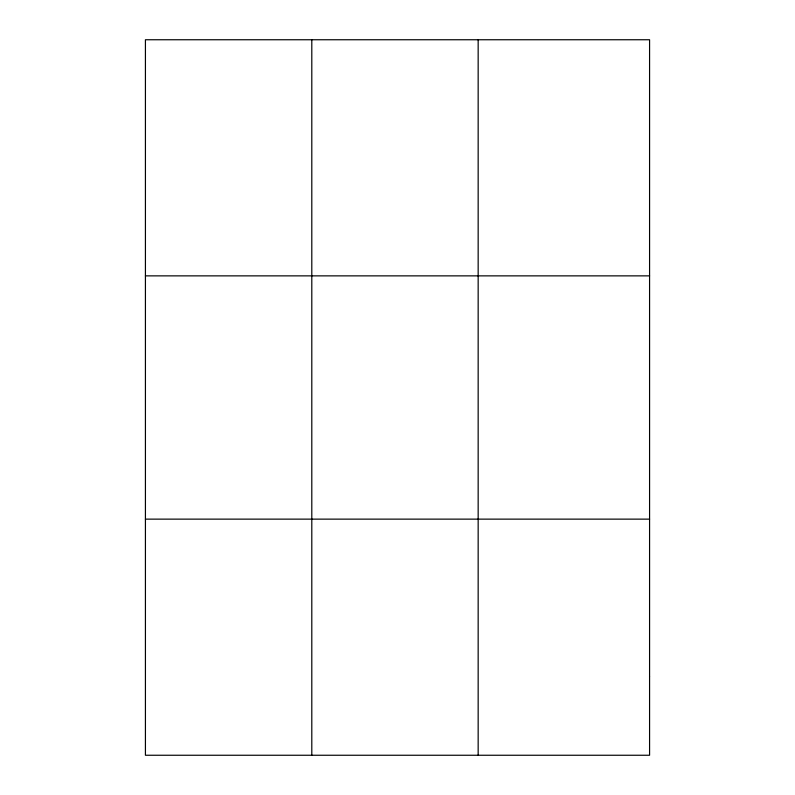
<?xml version="1.0" encoding="UTF-8"?>
<svg xmlns="http://www.w3.org/2000/svg" width="795" height="795" viewBox="0 0 795 795"><rect width="100%" height="100%" fill="white"/><g stroke="black" fill="none" stroke-linecap="round" stroke-linejoin="round"><path stroke-width="1.19" d="M311.799 39.75L311.799 755.25M478.163 39.75L478.163 755.25M145.425 275.865L649.575 275.865M145.425 519.135L649.575 519.135M649.575 676.545L649.575 755.25L145.425 755.25L145.425 39.75L649.575 39.75L649.575 676.545"/></g></svg>
